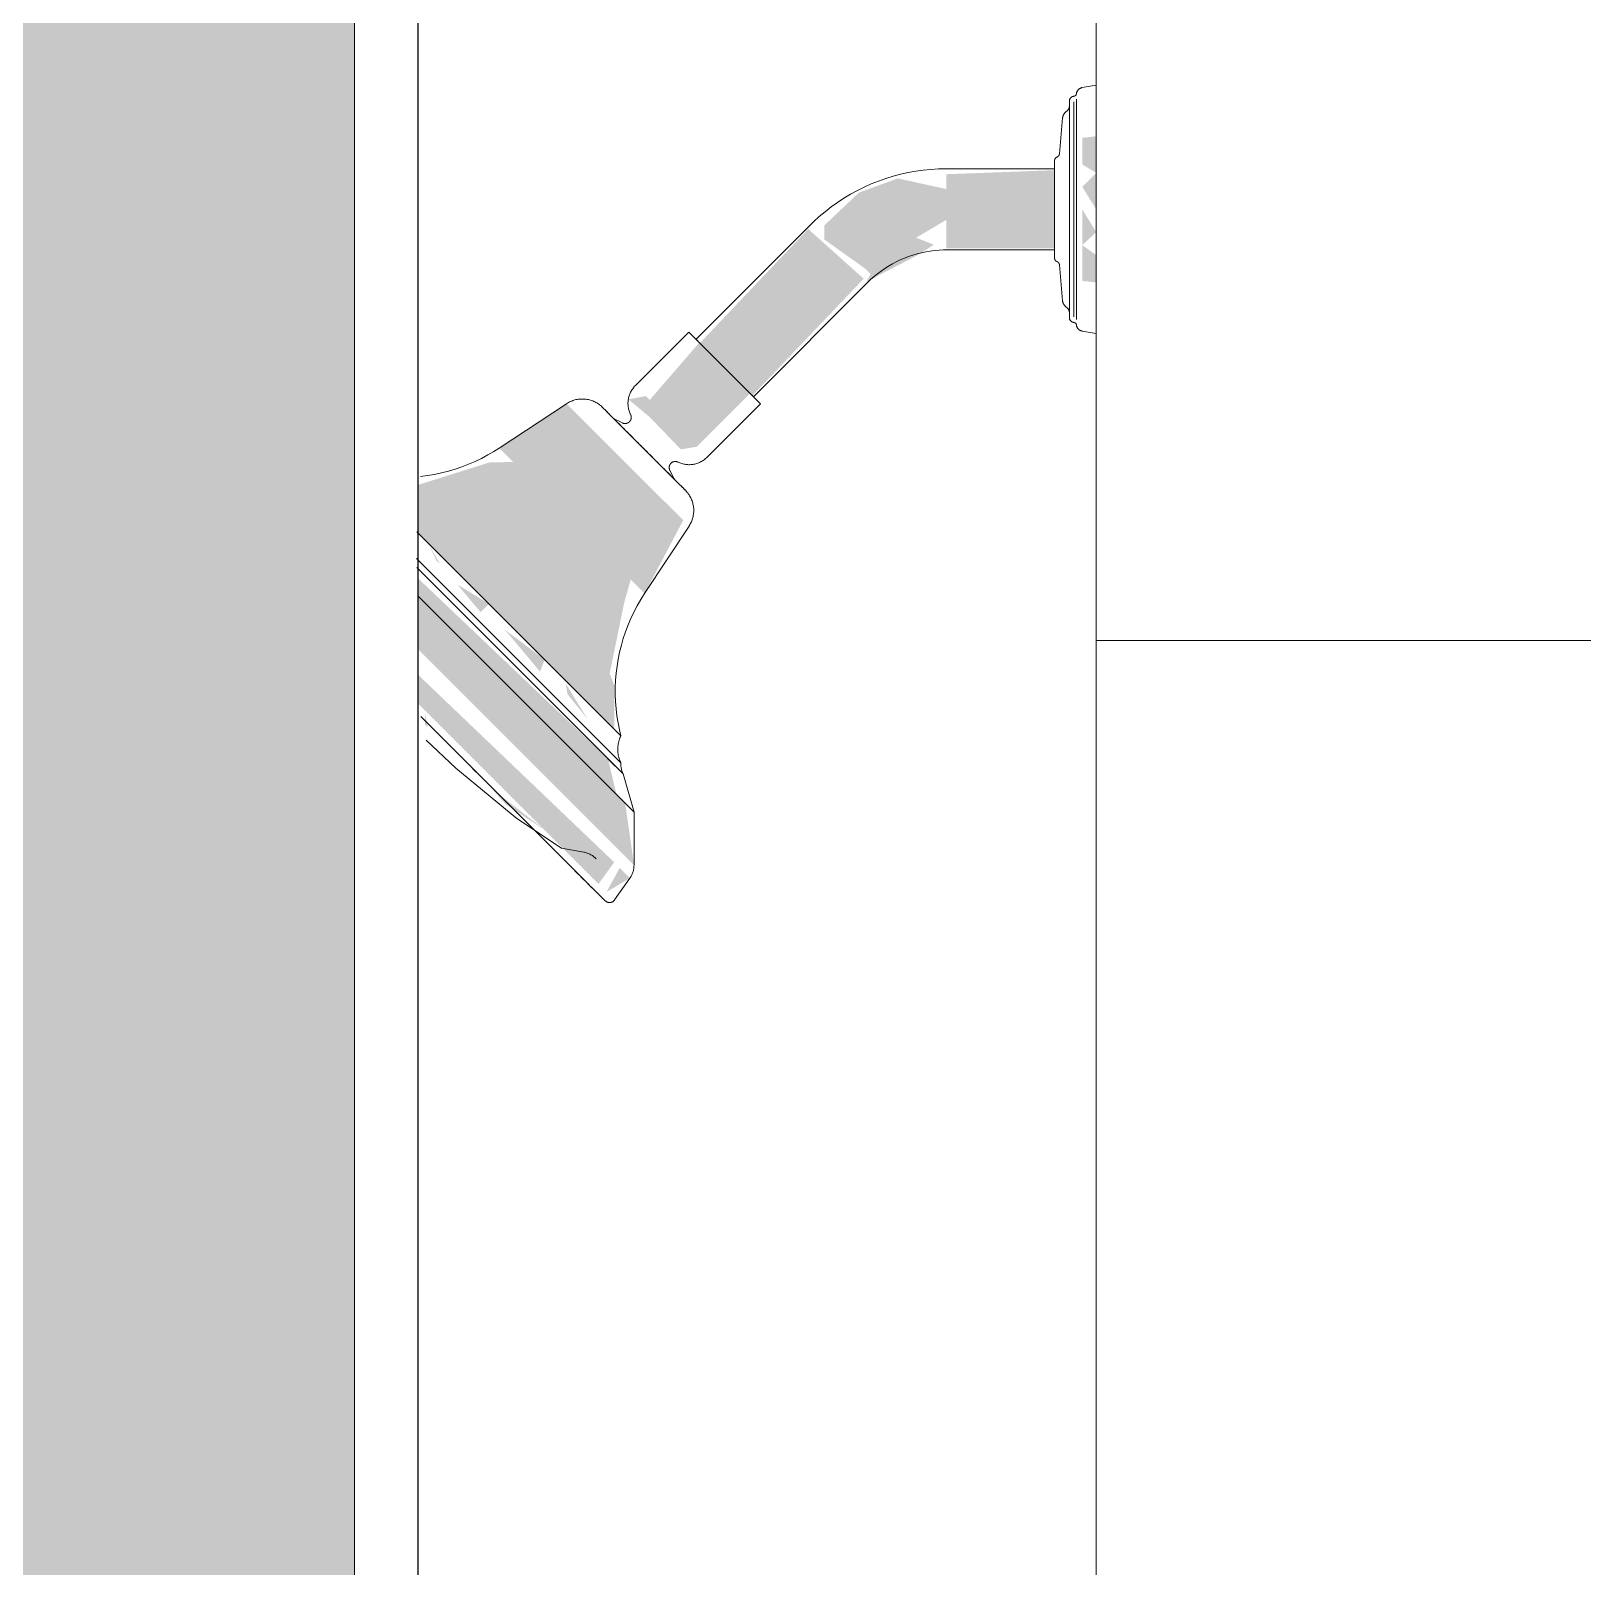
# Model space of a CAD drawing. Header units: inches. Extents: x -23034 to -8448, y -290 to 853.
# Drawn here: x -18812.14 to -18796.84, y 58.61 to 73.76 of the extents above; entities that cross this region are included whole.
import ezdxf

# ---------------------------------------------------------------- set-up
doc = ezdxf.new("R2010")
doc.units = ezdxf.units.IN
doc.header["$MEASUREMENT"] = 0
for name, color, linetype, lineweight in [('A-WALL', 113, 'Continuous', 9), ('A-WALL-PATT', 111, 'Continuous', 25), ('I-WALL', 2, 'Continuous', 9), ('P-SANR-FIXT', 6, 'Continuous', 9)]:
    doc.layers.add(name, color=color, linetype=linetype, lineweight=lineweight)

# ---------------------------------------------------------------- blocks, each defined once
blk = doc.blocks.new('Shower-Kohler-Devonshire-T396_4X - Oil Rubbed Bronze-V57-Section 8')
at = {"layer": 'P-SANR-FIXT'}
h = blk.add_hatch(color=50, dxfattribs=at)
h.paths.add_polyline_path([(-25648.828, 72.36), (-25648.828, 72.72), (-25648.965, 72.706), (-25648.965, 72.442)], flags=0)
h.paths.add_polyline_path([(-25648.828, 72), (-25648.828, 72.36), (-25648.965, 72.221)], flags=0)
for points in [[(-25649.238, 71.614), (-25649.238, 72.386), (-25650.306, 72.346), (-25650.306, 71.614)], [(-25651.093, 71.287), (-25650.603, 71.541), (-25650.429, 71.65), (-25650.603, 71.721), (-25650.306, 71.896), (-25650.306, 72.2), (-25650.785, 72.305), (-25651.168, 72.165), (-25651.508, 71.842), (-25651.508, 71.702), (-25651.111, 71.419), (-25651.053, 71.361), (-25651.083, 71.306)], [(-25652.218, 70.163), (-25651.121, 71.316), (-25651.668, 71.806), (-25652.736, 70.681), (-25652.241, 70.186)], [(-25652.768, 69.659), (-25652.241, 70.186), (-25652.741, 70.686), (-25653.23, 70.121), (-25652.83, 69.722)], [(-25653.281, 68.212), (-25652.9, 68.935), (-25654.05, 70.084), (-25654.715, 69.646), (-25653.321, 68.252)], [(-25652.924, 69.634), (-25652.768, 69.659), (-25653.268, 70.159), (-25653.441, 70.127), (-25653.23, 69.951)], [(-25653.58, 66.874), (-25653.58, 67.308), (-25653.625, 67.424), (-25653.483, 68.118), (-25653.418, 68.349), (-25654.578, 69.509), (-25654.809, 69.505), (-25655.515, 69.283), (-25655.515, 68.81), (-25653.625, 66.92)], [(-25653.558, 66.231), (-25653.642, 66.582), (-25655.515, 68.362), (-25655.515, 68.187), (-25653.8, 66.472)], [(-25653.385, 65.534), (-25653.472, 66.144), (-25655.515, 68.187), (-25655.515, 67.664), (-25653.462, 65.611)]]:
    blk.add_hatch(color=50, dxfattribs=at).paths.add_polyline_path(points, flags=0)
h = blk.add_hatch(color=50, dxfattribs=at)
h.paths.add_polyline_path([(-25648.828, 71.28), (-25648.828, 71.549), (-25648.965, 71.647), (-25648.965, 71.294)], flags=0)
h.paths.add_polyline_path([(-25648.965, 71.647), (-25648.828, 71.775), (-25648.965, 72), (-25648.965, 71.65)], flags=0)
h = blk.add_hatch(color=50, dxfattribs=at)
h.paths.add_polyline_path([(-25653.841, 66.971), (-25654.058, 67.322), (-25654.041, 67.22), (-25653.85, 66.982)], flags=0)
h.paths.add_polyline_path([(-25654.312, 67.442), (-25654.266, 67.56), (-25654.659, 67.856), (-25654.359, 67.498)], flags=0)
h.paths.add_polyline_path([(-25655.297, 68.503), (-25655.403, 68.684), (-25655.333, 68.537), (-25655.327, 68.531)], flags=0)
h.paths.add_polyline_path([(-25654.898, 68.029), (-25654.816, 68.111), (-25655.127, 68.301), (-25654.993, 68.141)], flags=0)
h = blk.add_hatch(color=50, dxfattribs=at)
h.paths.add_polyline_path([(-25653.656, 65.27), (-25653.425, 65.407), (-25653.526, 65.508), (-25653.613, 65.349)], flags=0)
h.paths.add_polyline_path([(-25653.735, 65.349), (-25653.581, 65.563), (-25655.515, 67.412), (-25655.515, 67.129), (-25653.961, 65.574)], flags=0)
h = blk.add_hatch(color=50, dxfattribs=at)
h.paths.add_polyline_path([(-25654.278, 65.892), (-25654.783, 66.283), (-25654.652, 66.137), (-25654.297, 65.901)], flags=0)
h.paths.add_polyline_path([(-25655.419, 66.894), (-25655.445, 67.03), (-25655.445, 66.919)], flags=0)
at = {"layer": 'P-SANR-FIXT', "color": 250}
for p, q in [((-25648.828, 73.225), (-25648.965, 73.201)), ((-25649.049, 72), (-25649.049, 73.061)), ((-25649.049, 73.061), (-25649.049, 72)), ((-25649.024, 72), (-25649.024, 73.085)), ((-25649.024, 73.085), (-25649.024, 72)), ((-25649.159, 72.903), (-25649.19, 72.548)), ((-25649.106, 72.982), (-25649.137, 72.951)), ((-25649.238, 72.4), (-25650.306, 72.4)), ((-25649.238, 72.386), (-25649.238, 72.4)), ((-25649.238, 72.4), (-25649.238, 72)), ((-25649.238, 72), (-25649.238, 71.654)), ((-25649.049, 72), (-25649.049, 70.939)), ((-25649.049, 70.939), (-25649.049, 72)), ((-25649.024, 72), (-25649.024, 70.915)), ((-25649.024, 70.915), (-25649.024, 72)), ((-25651.649, 71.844), (-25652.774, 70.719)), ((-25649.238, 71.649), (-25649.238, 71.6)), ((-25649.238, 71.6), (-25649.238, 71.614)), ((-25650.306, 71.6), (-25649.238, 71.6)), ((-25649.19, 71.452), (-25649.159, 71.097)), ((-25652.208, 70.153), (-25651.084, 71.278)), ((-25649.137, 71.049), (-25649.106, 71.018)), ((-25652.844, 70.79), (-25653.372, 70.263)), ((-25652.844, 70.79), (-25652.137, 70.083)), ((-25652.774, 70.719), (-25652.736, 70.681)), ((-25652.764, 70.709), (-25652.774, 70.719)), ((-25648.965, 70.799), (-25648.828, 70.775)), ((-25654.05, 70.084), (-25654.715, 69.646)), ((-25652.664, 69.556), (-25652.137, 70.083)), ((-25652.246, 70.191), (-25652.208, 70.153)), ((-25652.208, 70.153), (-25652.218, 70.163)), ((-25653.5, 69.894), (-25653.586, 69.937)), ((-25653.586, 69.937), (-25652.99, 69.341)), ((-25652.99, 69.341), (-25653.586, 69.937)), ((-25652.99, 69.341), (-25653.033, 69.427)), ((-25653.281, 68.212), (-25652.843, 68.877)), ((-25653.515, 66.81), (-25655.526, 68.82)), ((-25655.53, 68.558), (-25653.515, 66.543)), ((-25653.515, 66.543), (-25655.53, 68.558)), ((-25653.493, 66.434), (-25655.528, 68.469)), ((-25653.385, 66.058), (-25655.515, 68.187)), ((-25653.642, 66.582), (-25653.493, 66.434)), ((-25653.385, 66.058), (-25653.493, 66.434)), ((-25653.385, 65.534), (-25653.385, 66.058)), ((-25653.577, 65.191), (-25653.425, 65.407))]:
    blk.add_line(p, q, dxfattribs=at)
at = {"layer": 'P-SANR-FIXT', "color": 250, "flags": 128}
for points in [[(-25649.024, 73.141), (-25649.023, 73.144), (-25649.023, 73.147), (-25649.022, 73.149), (-25649.021, 73.152), (-25649.02, 73.155), (-25649.019, 73.158), (-25649.018, 73.16), (-25649.016, 73.163), (-25649.015, 73.165), (-25649.013, 73.168), (-25649.012, 73.17), (-25649.01, 73.173), (-25649.008, 73.175), (-25649.006, 73.177), (-25649.004, 73.179), (-25649.002, 73.181), (-25649, 73.183), (-25648.998, 73.185), (-25648.996, 73.187), (-25648.993, 73.189), (-25648.991, 73.19), (-25648.988, 73.192), (-25648.986, 73.193), (-25648.983, 73.195), (-25648.981, 73.196), (-25648.978, 73.197), (-25648.975, 73.198), (-25648.972, 73.199), (-25648.97, 73.2), (-25648.967, 73.2), (-25648.965, 73.201)], [(-25649.106, 72.982), (-25649.105, 72.983), (-25649.104, 72.984), (-25649.102, 72.986), (-25649.101, 72.987), (-25649.1, 72.988), (-25649.1, 72.99), (-25649.099, 72.991), (-25649.098, 72.993), (-25649.097, 72.994), (-25649.097, 72.996), (-25649.096, 72.998), (-25649.095, 72.999), (-25649.095, 73.001), (-25649.094, 73.003), (-25649.094, 73.004), (-25649.094, 73.006), (-25649.094, 73.008), (-25649.093, 73.009), (-25649.093, 73.011), (-25649.093, 73.012)], [(-25649.093, 73.065), (-25649.093, 73.067), (-25649.093, 73.069), (-25649.093, 73.071), (-25649.093, 73.073), (-25649.092, 73.075), (-25649.092, 73.077), (-25649.091, 73.079), (-25649.091, 73.081), (-25649.09, 73.083), (-25649.089, 73.085), (-25649.089, 73.087), (-25649.088, 73.089), (-25649.087, 73.09), (-25649.086, 73.092), (-25649.084, 73.094), (-25649.083, 73.095), (-25649.082, 73.097), (-25649.081, 73.099), (-25649.079, 73.1), (-25649.078, 73.102), (-25649.076, 73.103), (-25649.075, 73.104), (-25649.073, 73.106), (-25649.072, 73.107), (-25649.07, 73.108), (-25649.068, 73.109), (-25649.066, 73.11), (-25649.065, 73.111), (-25649.063, 73.112), (-25649.061, 73.113), (-25649.059, 73.113), (-25649.057, 73.114), (-25649.055, 73.114), (-25649.053, 73.115), (-25649.051, 73.115), (-25649.049, 73.116)], [(-25649.093, 72), (-25649.093, 72.043), (-25649.093, 72.085), (-25649.093, 72.127), (-25649.093, 72.17), (-25649.093, 72.212), (-25649.093, 72.253), (-25649.093, 72.294), (-25649.093, 72.335), (-25649.093, 72.375), (-25649.093, 72.415), (-25649.093, 72.454), (-25649.093, 72.492), (-25649.093, 72.529), (-25649.093, 72.566), (-25649.093, 72.601), (-25649.093, 72.636), (-25649.093, 72.67), (-25649.093, 72.702), (-25649.093, 72.734), (-25649.093, 72.764), (-25649.093, 72.793), (-25649.093, 72.821), (-25649.093, 72.847), (-25649.093, 72.872), (-25649.093, 72.896), (-25649.093, 72.918), (-25649.093, 72.939), (-25649.093, 72.959), (-25649.093, 72.976), (-25649.093, 72.993), (-25649.093, 73.007), (-25649.093, 73.02), (-25649.093, 73.032), (-25649.093, 73.041), (-25649.093, 73.049), (-25649.093, 73.056), (-25649.093, 73.061), (-25649.093, 73.064), (-25649.093, 73.065)], [(-25649.093, 73.065), (-25649.093, 73.064), (-25649.093, 73.062), (-25649.093, 73.057), (-25649.093, 73.051), (-25649.093, 73.044), (-25649.093, 73.034), (-25649.093, 73.023), (-25649.093, 73.011), (-25649.093, 72.997), (-25649.093, 72.981), (-25649.093, 72.964), (-25649.093, 72.945), (-25649.093, 72.924), (-25649.093, 72.902), (-25649.093, 72.879), (-25649.093, 72.854), (-25649.093, 72.828), (-25649.093, 72.801), (-25649.093, 72.772), (-25649.093, 72.742), (-25649.093, 72.711), (-25649.093, 72.679), (-25649.093, 72.645), (-25649.093, 72.611), (-25649.093, 72.575), (-25649.093, 72.539), (-25649.093, 72.502), (-25649.093, 72.464), (-25649.093, 72.425), (-25649.093, 72.386), (-25649.093, 72.346), (-25649.093, 72.305), (-25649.093, 72.264), (-25649.093, 72.223), (-25649.093, 72.181), (-25649.093, 72.139), (-25649.093, 72.097), (-25649.093, 72.054), (-25649.093, 72.011), (-25649.093, 72)], [(-25649.049, 73.116), (-25649.048, 73.116), (-25649.047, 73.116), (-25649.046, 73.116), (-25649.045, 73.116), (-25649.044, 73.116), (-25649.043, 73.116), (-25649.042, 73.117), (-25649.041, 73.117), (-25649.04, 73.117), (-25649.039, 73.118), (-25649.038, 73.118), (-25649.037, 73.118), (-25649.037, 73.119), (-25649.036, 73.119), (-25649.035, 73.12), (-25649.034, 73.121), (-25649.033, 73.121), (-25649.032, 73.122), (-25649.032, 73.123), (-25649.031, 73.123), (-25649.03, 73.124), (-25649.03, 73.125), (-25649.029, 73.126), (-25649.028, 73.126), (-25649.028, 73.127), (-25649.027, 73.128), (-25649.027, 73.129), (-25649.026, 73.13), (-25649.026, 73.131), (-25649.026, 73.132), (-25649.025, 73.133), (-25649.025, 73.134), (-25649.025, 73.135), (-25649.024, 73.136), (-25649.024, 73.137), (-25649.024, 73.138), (-25649.024, 73.139), (-25649.024, 73.14), (-25649.024, 73.141), (-25649.024, 73.141)], [(-25649.159, 72.903), (-25649.159, 72.906), (-25649.158, 72.909), (-25649.158, 72.912), (-25649.157, 72.915), (-25649.156, 72.918), (-25649.155, 72.921), (-25649.154, 72.924), (-25649.153, 72.927), (-25649.152, 72.93), (-25649.151, 72.932), (-25649.149, 72.935), (-25649.147, 72.938), (-25649.146, 72.94), (-25649.144, 72.943), (-25649.142, 72.945), (-25649.14, 72.947), (-25649.138, 72.95), (-25649.137, 72.951)], [(-25649.215, 72.515), (-25649.214, 72.516), (-25649.212, 72.516), (-25649.211, 72.517), (-25649.21, 72.518), (-25649.208, 72.519), (-25649.207, 72.519), (-25649.206, 72.52), (-25649.205, 72.521), (-25649.203, 72.522), (-25649.202, 72.523), (-25649.201, 72.524), (-25649.2, 72.525), (-25649.199, 72.526), (-25649.198, 72.528), (-25649.197, 72.529), (-25649.196, 72.53), (-25649.196, 72.531), (-25649.195, 72.533), (-25649.194, 72.534), (-25649.193, 72.535), (-25649.193, 72.537), (-25649.192, 72.538), (-25649.192, 72.54), (-25649.191, 72.541), (-25649.191, 72.542), (-25649.191, 72.544), (-25649.19, 72.545), (-25649.19, 72.547), (-25649.19, 72.548)], [(-25650.306, 72.4), (-25650.382, 72.398), (-25650.458, 72.394), (-25650.533, 72.386), (-25650.608, 72.376), (-25650.683, 72.362), (-25650.757, 72.346), (-25650.831, 72.326), (-25650.903, 72.304), (-25650.975, 72.278), (-25651.046, 72.25), (-25651.115, 72.219), (-25651.183, 72.185), (-25651.25, 72.149), (-25651.315, 72.11), (-25651.379, 72.068), (-25651.44, 72.024), (-25651.5, 71.977), (-25651.559, 71.928), (-25651.615, 71.877), (-25651.649, 71.844)], [(-25649.238, 72.483), (-25649.238, 72.484), (-25649.238, 72.485), (-25649.238, 72.487), (-25649.237, 72.488), (-25649.237, 72.49), (-25649.237, 72.491), (-25649.237, 72.492), (-25649.236, 72.494), (-25649.236, 72.495), (-25649.235, 72.496), (-25649.235, 72.497), (-25649.234, 72.499), (-25649.233, 72.5), (-25649.233, 72.501), (-25649.232, 72.502), (-25649.231, 72.503), (-25649.23, 72.504), (-25649.229, 72.506), (-25649.228, 72.507), (-25649.227, 72.508), (-25649.226, 72.508), (-25649.225, 72.509), (-25649.224, 72.51), (-25649.223, 72.511), (-25649.222, 72.512), (-25649.221, 72.513), (-25649.22, 72.513), (-25649.218, 72.514), (-25649.217, 72.514), (-25649.216, 72.515), (-25649.215, 72.515)], [(-25649.238, 72.384), (-25649.238, 72.395), (-25649.238, 72.406), (-25649.238, 72.416), (-25649.238, 72.426), (-25649.238, 72.434), (-25649.238, 72.443), (-25649.238, 72.45), (-25649.238, 72.456), (-25649.238, 72.462), (-25649.238, 72.468), (-25649.238, 72.472), (-25649.238, 72.476), (-25649.238, 72.479), (-25649.238, 72.481), (-25649.238, 72.482), (-25649.238, 72.483)], [(-25649.238, 72.483), (-25649.238, 72.482), (-25649.238, 72.481), (-25649.238, 72.479), (-25649.238, 72.476), (-25649.238, 72.473), (-25649.238, 72.469), (-25649.238, 72.464), (-25649.238, 72.458), (-25649.238, 72.452), (-25649.238, 72.445), (-25649.238, 72.437), (-25649.238, 72.428), (-25649.238, 72.419), (-25649.238, 72.409), (-25649.238, 72.398), (-25649.238, 72.387), (-25649.238, 72.375), (-25649.238, 72.363), (-25649.238, 72.35), (-25649.238, 72.336), (-25649.238, 72.322), (-25649.238, 72.308), (-25649.238, 72.292), (-25649.238, 72.277), (-25649.238, 72.261), (-25649.238, 72.244), (-25649.238, 72.227), (-25649.238, 72.21), (-25649.238, 72.193), (-25649.238, 72.175), (-25649.238, 72.157), (-25649.238, 72.138), (-25649.238, 72.12), (-25649.238, 72.101), (-25649.238, 72.082), (-25649.238, 72.063), (-25649.238, 72.044), (-25649.238, 72.025), (-25649.238, 72.005), (-25649.238, 72)], [(-25649.238, 72), (-25649.238, 71.981), (-25649.238, 71.961), (-25649.238, 71.942), (-25649.238, 71.923), (-25649.238, 71.904), (-25649.238, 71.885), (-25649.238, 71.867), (-25649.238, 71.848), (-25649.238, 71.83), (-25649.238, 71.812), (-25649.238, 71.794), (-25649.238, 71.777), (-25649.238, 71.76), (-25649.238, 71.744), (-25649.238, 71.727), (-25649.238, 71.712), (-25649.238, 71.697), (-25649.238, 71.682), (-25649.238, 71.667), (-25649.238, 71.654), (-25649.238, 71.641), (-25649.238, 71.628), (-25649.238, 71.616), (-25649.238, 71.605), (-25649.238, 71.594), (-25649.238, 71.584), (-25649.238, 71.574), (-25649.238, 71.566), (-25649.238, 71.557), (-25649.238, 71.55), (-25649.238, 71.544), (-25649.238, 71.538), (-25649.238, 71.532), (-25649.238, 71.528), (-25649.238, 71.524), (-25649.238, 71.521), (-25649.238, 71.519), (-25649.238, 71.518), (-25649.238, 71.517)], [(-25649.093, 72), (-25649.093, 71.957), (-25649.093, 71.915), (-25649.093, 71.873), (-25649.093, 71.83), (-25649.093, 71.788), (-25649.093, 71.747), (-25649.093, 71.706), (-25649.093, 71.665), (-25649.093, 71.625), (-25649.093, 71.585), (-25649.093, 71.546), (-25649.093, 71.508), (-25649.093, 71.471), (-25649.093, 71.434), (-25649.093, 71.399), (-25649.093, 71.364), (-25649.093, 71.33), (-25649.093, 71.298), (-25649.093, 71.266), (-25649.093, 71.236), (-25649.093, 71.207), (-25649.093, 71.179), (-25649.093, 71.153), (-25649.093, 71.128), (-25649.093, 71.104), (-25649.093, 71.082), (-25649.093, 71.061), (-25649.093, 71.041), (-25649.093, 71.024), (-25649.093, 71.007), (-25649.093, 70.993), (-25649.093, 70.98), (-25649.093, 70.968), (-25649.093, 70.959), (-25649.093, 70.951), (-25649.093, 70.944), (-25649.093, 70.939), (-25649.093, 70.936), (-25649.093, 70.935)], [(-25649.093, 70.935), (-25649.093, 70.936), (-25649.093, 70.938), (-25649.093, 70.943), (-25649.093, 70.949), (-25649.093, 70.956), (-25649.093, 70.966), (-25649.093, 70.977), (-25649.093, 70.989), (-25649.093, 71.003), (-25649.093, 71.019), (-25649.093, 71.036), (-25649.093, 71.055), (-25649.093, 71.076), (-25649.093, 71.098), (-25649.093, 71.121), (-25649.093, 71.146), (-25649.093, 71.172), (-25649.093, 71.199), (-25649.093, 71.228), (-25649.093, 71.258), (-25649.093, 71.289), (-25649.093, 71.321), (-25649.093, 71.355), (-25649.093, 71.389), (-25649.093, 71.425), (-25649.093, 71.461), (-25649.093, 71.498), (-25649.093, 71.536), (-25649.093, 71.575), (-25649.093, 71.614), (-25649.093, 71.654), (-25649.093, 71.695), (-25649.093, 71.736), (-25649.093, 71.777), (-25649.093, 71.819), (-25649.093, 71.861), (-25649.093, 71.903), (-25649.093, 71.946), (-25649.093, 71.989), (-25649.093, 72)], [(-25649.238, 71.517), (-25649.238, 71.518), (-25649.238, 71.519), (-25649.238, 71.521), (-25649.238, 71.524), (-25649.238, 71.527), (-25649.238, 71.531), (-25649.238, 71.536), (-25649.238, 71.542), (-25649.238, 71.548), (-25649.238, 71.555), (-25649.238, 71.563), (-25649.238, 71.572), (-25649.238, 71.581), (-25649.238, 71.591), (-25649.238, 71.602), (-25649.238, 71.613)], [(-25651.084, 71.278), (-25651.052, 71.308), (-25651.019, 71.337), (-25650.985, 71.365), (-25650.95, 71.392), (-25650.913, 71.417), (-25650.876, 71.44), (-25650.838, 71.462), (-25650.799, 71.483), (-25650.76, 71.502), (-25650.719, 71.519), (-25650.678, 71.535), (-25650.636, 71.549), (-25650.594, 71.561), (-25650.552, 71.572), (-25650.508, 71.581), (-25650.465, 71.588), (-25650.421, 71.594), (-25650.378, 71.598), (-25650.334, 71.6), (-25650.306, 71.6)], [(-25649.215, 71.485), (-25649.216, 71.485), (-25649.218, 71.486), (-25649.219, 71.486), (-25649.22, 71.487), (-25649.221, 71.488), (-25649.222, 71.488), (-25649.224, 71.489), (-25649.225, 71.49), (-25649.226, 71.491), (-25649.227, 71.492), (-25649.228, 71.493), (-25649.229, 71.494), (-25649.23, 71.495), (-25649.231, 71.496), (-25649.231, 71.497), (-25649.232, 71.498), (-25649.233, 71.499), (-25649.234, 71.501), (-25649.234, 71.502), (-25649.235, 71.503), (-25649.235, 71.504), (-25649.236, 71.506), (-25649.236, 71.507), (-25649.237, 71.508), (-25649.237, 71.51), (-25649.237, 71.511), (-25649.238, 71.512), (-25649.238, 71.514), (-25649.238, 71.515), (-25649.238, 71.517), (-25649.238, 71.517)], [(-25649.19, 71.452), (-25649.19, 71.454), (-25649.191, 71.455), (-25649.191, 71.457), (-25649.191, 71.458), (-25649.192, 71.46), (-25649.192, 71.461), (-25649.193, 71.463), (-25649.193, 71.464), (-25649.194, 71.466), (-25649.195, 71.467), (-25649.195, 71.468), (-25649.196, 71.469), (-25649.197, 71.471), (-25649.198, 71.472), (-25649.199, 71.473), (-25649.2, 71.474), (-25649.201, 71.475), (-25649.202, 71.476), (-25649.203, 71.478), (-25649.204, 71.478), (-25649.205, 71.479), (-25649.206, 71.48), (-25649.208, 71.481), (-25649.209, 71.482), (-25649.21, 71.483), (-25649.212, 71.483), (-25649.213, 71.484), (-25649.214, 71.485), (-25649.215, 71.485)], [(-25649.137, 71.049), (-25649.139, 71.052), (-25649.141, 71.054), (-25649.143, 71.056), (-25649.145, 71.059), (-25649.147, 71.061), (-25649.148, 71.064), (-25649.15, 71.066), (-25649.151, 71.069), (-25649.153, 71.072), (-25649.154, 71.075), (-25649.155, 71.077), (-25649.156, 71.08), (-25649.157, 71.083), (-25649.157, 71.086), (-25649.158, 71.089), (-25649.159, 71.092), (-25649.159, 71.095), (-25649.159, 71.097)], [(-25649.093, 70.988), (-25649.093, 70.99), (-25649.094, 70.991), (-25649.094, 70.993), (-25649.094, 70.995), (-25649.094, 70.996), (-25649.095, 70.998), (-25649.095, 71), (-25649.096, 71.001), (-25649.096, 71.003), (-25649.097, 71.005), (-25649.097, 71.006), (-25649.098, 71.008), (-25649.099, 71.009), (-25649.1, 71.011), (-25649.101, 71.012), (-25649.102, 71.013), (-25649.103, 71.015), (-25649.104, 71.016), (-25649.105, 71.017), (-25649.106, 71.018)], [(-25649.049, 70.884), (-25649.051, 70.885), (-25649.053, 70.885), (-25649.055, 70.886), (-25649.057, 70.886), (-25649.059, 70.887), (-25649.061, 70.887), (-25649.063, 70.888), (-25649.065, 70.889), (-25649.066, 70.89), (-25649.068, 70.891), (-25649.07, 70.892), (-25649.072, 70.893), (-25649.073, 70.894), (-25649.075, 70.896), (-25649.076, 70.897), (-25649.078, 70.898), (-25649.079, 70.9), (-25649.081, 70.901), (-25649.082, 70.903), (-25649.083, 70.905), (-25649.085, 70.906), (-25649.086, 70.908), (-25649.087, 70.91), (-25649.088, 70.912), (-25649.089, 70.913), (-25649.089, 70.915), (-25649.09, 70.917), (-25649.091, 70.919), (-25649.091, 70.921), (-25649.092, 70.923), (-25649.092, 70.925), (-25649.093, 70.927), (-25649.093, 70.929), (-25649.093, 70.931), (-25649.093, 70.933), (-25649.093, 70.935)], [(-25649.024, 70.859), (-25649.024, 70.86), (-25649.024, 70.861), (-25649.024, 70.862), (-25649.024, 70.863), (-25649.024, 70.864), (-25649.025, 70.865), (-25649.025, 70.866), (-25649.025, 70.867), (-25649.025, 70.868), (-25649.026, 70.869), (-25649.026, 70.87), (-25649.027, 70.871), (-25649.027, 70.872), (-25649.028, 70.873), (-25649.028, 70.873), (-25649.029, 70.874), (-25649.029, 70.875), (-25649.03, 70.876), (-25649.031, 70.877), (-25649.031, 70.877), (-25649.032, 70.878), (-25649.033, 70.879), (-25649.034, 70.879), (-25649.035, 70.88), (-25649.035, 70.88), (-25649.036, 70.881), (-25649.037, 70.881), (-25649.038, 70.882), (-25649.039, 70.882), (-25649.04, 70.883), (-25649.041, 70.883), (-25649.042, 70.883), (-25649.043, 70.884), (-25649.044, 70.884), (-25649.045, 70.884), (-25649.046, 70.884), (-25649.047, 70.884), (-25649.048, 70.884), (-25649.049, 70.884), (-25649.049, 70.884)], [(-25648.965, 70.799), (-25648.967, 70.8), (-25648.97, 70.801), (-25648.973, 70.801), (-25648.976, 70.802), (-25648.979, 70.803), (-25648.981, 70.804), (-25648.984, 70.806), (-25648.986, 70.807), (-25648.989, 70.808), (-25648.992, 70.81), (-25648.994, 70.812), (-25648.996, 70.813), (-25648.999, 70.815), (-25649.001, 70.817), (-25649.003, 70.819), (-25649.005, 70.821), (-25649.007, 70.823), (-25649.009, 70.826), (-25649.011, 70.828), (-25649.012, 70.83), (-25649.014, 70.833), (-25649.015, 70.835), (-25649.017, 70.838), (-25649.018, 70.84), (-25649.019, 70.843), (-25649.02, 70.846), (-25649.021, 70.849), (-25649.022, 70.851), (-25649.023, 70.854), (-25649.023, 70.857), (-25649.024, 70.859)], [(-25653.419, 69.975), (-25653.423, 69.984), (-25653.427, 69.994), (-25653.431, 70.003), (-25653.434, 70.012), (-25653.436, 70.022), (-25653.439, 70.032), (-25653.441, 70.042), (-25653.442, 70.051), (-25653.444, 70.061), (-25653.444, 70.071), (-25653.445, 70.081), (-25653.445, 70.091), (-25653.444, 70.101), (-25653.443, 70.111), (-25653.442, 70.121), (-25653.441, 70.131), (-25653.439, 70.141), (-25653.436, 70.151), (-25653.433, 70.16), (-25653.43, 70.17), (-25653.427, 70.179), (-25653.423, 70.188), (-25653.419, 70.197), (-25653.414, 70.206), (-25653.409, 70.215), (-25653.404, 70.223), (-25653.398, 70.231), (-25653.392, 70.239), (-25653.386, 70.247), (-25653.379, 70.255), (-25653.372, 70.262), (-25653.372, 70.263)], [(-25654.05, 70.084), (-25654.041, 70.09), (-25654.031, 70.096), (-25654.021, 70.101), (-25654.011, 70.106), (-25654, 70.11), (-25653.99, 70.114), (-25653.979, 70.118), (-25653.969, 70.121), (-25653.958, 70.124), (-25653.947, 70.126), (-25653.936, 70.128), (-25653.924, 70.129), (-25653.913, 70.13), (-25653.902, 70.13), (-25653.891, 70.13), (-25653.88, 70.13), (-25653.868, 70.129), (-25653.857, 70.128), (-25653.846, 70.126), (-25653.835, 70.124), (-25653.824, 70.121), (-25653.813, 70.118), (-25653.803, 70.115), (-25653.792, 70.111), (-25653.782, 70.106), (-25653.772, 70.102), (-25653.762, 70.097), (-25653.752, 70.091), (-25653.742, 70.085), (-25653.733, 70.079), (-25653.724, 70.072), (-25653.715, 70.065), (-25653.707, 70.058), (-25653.699, 70.05), (-25653.697, 70.048)], [(-25653.697, 70.048), (-25653.697, 70.048), (-25653.696, 70.047), (-25653.694, 70.045), (-25653.692, 70.043), (-25653.689, 70.04), (-25653.685, 70.037), (-25653.681, 70.032), (-25653.676, 70.028), (-25653.671, 70.022), (-25653.665, 70.016), (-25653.658, 70.009), (-25653.651, 70.002), (-25653.643, 69.994), (-25653.635, 69.986), (-25653.626, 69.977), (-25653.616, 69.967), (-25653.606, 69.957), (-25653.596, 69.947), (-25653.585, 69.936), (-25653.573, 69.924), (-25653.561, 69.912), (-25653.549, 69.9), (-25653.536, 69.887), (-25653.523, 69.874), (-25653.509, 69.86), (-25653.495, 69.846), (-25653.481, 69.832), (-25653.466, 69.817), (-25653.451, 69.803), (-25653.436, 69.787), (-25653.421, 69.772), (-25653.405, 69.756), (-25653.389, 69.741), (-25653.374, 69.725), (-25653.357, 69.709), (-25653.341, 69.692), (-25653.325, 69.676), (-25653.309, 69.66), (-25653.292, 69.644), (-25653.276, 69.627), (-25653.26, 69.611), (-25653.243, 69.594), (-25653.227, 69.578), (-25653.211, 69.562), (-25653.195, 69.546), (-25653.179, 69.53), (-25653.163, 69.515), (-25653.148, 69.499), (-25653.133, 69.484), (-25653.118, 69.469), (-25653.103, 69.454), (-25653.088, 69.44), (-25653.074, 69.425), (-25653.061, 69.412), (-25653.047, 69.398), (-25653.034, 69.385), (-25653.021, 69.373), (-25653.009, 69.36), (-25652.997, 69.349), (-25652.986, 69.337), (-25652.975, 69.327), (-25652.965, 69.316), (-25652.955, 69.306), (-25652.946, 69.297), (-25652.937, 69.288), (-25652.929, 69.28), (-25652.922, 69.273), (-25652.915, 69.266), (-25652.908, 69.259), (-25652.902, 69.254), (-25652.897, 69.248), (-25652.893, 69.244), (-25652.889, 69.24), (-25652.885, 69.237), (-25652.883, 69.234), (-25652.881, 69.232), (-25652.879, 69.231), (-25652.879, 69.23)], [(-25652.879, 69.23), (-25652.879, 69.23), (-25652.88, 69.231), (-25652.882, 69.233), (-25652.884, 69.235), (-25652.887, 69.238), (-25652.89, 69.242), (-25652.895, 69.246), (-25652.899, 69.251), (-25652.905, 69.256), (-25652.911, 69.262), (-25652.918, 69.269), (-25652.925, 69.276), (-25652.933, 69.284), (-25652.941, 69.292), (-25652.95, 69.301), (-25652.96, 69.311), (-25652.97, 69.321), (-25652.98, 69.331), (-25652.991, 69.342), (-25653.003, 69.354), (-25653.015, 69.366), (-25653.027, 69.378), (-25653.04, 69.391), (-25653.053, 69.404), (-25653.067, 69.418), (-25653.081, 69.432), (-25653.095, 69.446), (-25653.11, 69.461), (-25653.125, 69.476), (-25653.14, 69.491), (-25653.155, 69.506), (-25653.171, 69.522), (-25653.186, 69.538), (-25653.202, 69.553), (-25653.218, 69.57), (-25653.235, 69.586), (-25653.251, 69.602), (-25653.267, 69.618), (-25653.284, 69.635), (-25653.3, 69.651), (-25653.316, 69.667), (-25653.333, 69.684), (-25653.349, 69.7), (-25653.365, 69.716), (-25653.381, 69.732), (-25653.397, 69.748), (-25653.412, 69.764), (-25653.428, 69.779), (-25653.443, 69.794), (-25653.458, 69.809), (-25653.473, 69.824), (-25653.487, 69.839), (-25653.502, 69.853), (-25653.515, 69.867), (-25653.529, 69.88), (-25653.542, 69.893), (-25653.554, 69.906), (-25653.567, 69.918), (-25653.578, 69.93), (-25653.59, 69.941), (-25653.601, 69.952), (-25653.611, 69.962), (-25653.621, 69.972), (-25653.63, 69.981), (-25653.639, 69.99), (-25653.647, 69.998), (-25653.654, 70.005), (-25653.661, 70.012), (-25653.668, 70.019), (-25653.674, 70.025), (-25653.679, 70.03), (-25653.683, 70.034), (-25653.687, 70.038), (-25653.69, 70.042), (-25653.693, 70.044), (-25653.695, 70.046), (-25653.696, 70.048), (-25653.697, 70.048)], [(-25653.5, 69.894), (-25653.498, 69.893), (-25653.495, 69.892), (-25653.493, 69.892), (-25653.491, 69.891), (-25653.488, 69.89), (-25653.486, 69.89), (-25653.484, 69.889), (-25653.481, 69.889), (-25653.479, 69.889), (-25653.477, 69.888), (-25653.474, 69.888), (-25653.472, 69.888), (-25653.469, 69.888), (-25653.467, 69.889), (-25653.465, 69.889), (-25653.462, 69.889), (-25653.46, 69.89), (-25653.457, 69.89), (-25653.455, 69.891), (-25653.453, 69.892), (-25653.451, 69.893), (-25653.448, 69.894), (-25653.446, 69.895), (-25653.444, 69.896), (-25653.442, 69.897), (-25653.44, 69.898), (-25653.438, 69.9), (-25653.436, 69.901), (-25653.434, 69.902), (-25653.432, 69.904), (-25653.431, 69.906), (-25653.429, 69.907), (-25653.427, 69.909), (-25653.426, 69.911), (-25653.424, 69.913), (-25653.423, 69.915), (-25653.422, 69.917), (-25653.42, 69.919), (-25653.419, 69.921), (-25653.418, 69.923), (-25653.417, 69.926), (-25653.416, 69.928), (-25653.416, 69.93), (-25653.415, 69.933), (-25653.414, 69.935), (-25653.414, 69.937), (-25653.413, 69.94), (-25653.413, 69.942), (-25653.413, 69.944), (-25653.413, 69.947), (-25653.413, 69.949), (-25653.413, 69.952), (-25653.413, 69.954), (-25653.413, 69.956), (-25653.414, 69.959), (-25653.414, 69.961), (-25653.415, 69.964), (-25653.415, 69.966), (-25653.416, 69.968), (-25653.417, 69.97), (-25653.418, 69.973), (-25653.419, 69.975), (-25653.419, 69.975)], [(-25655.491, 69.367), (-25655.421, 69.376), (-25655.352, 69.387), (-25655.283, 69.402), (-25655.215, 69.419), (-25655.148, 69.439), (-25655.082, 69.462), (-25655.016, 69.487), (-25654.952, 69.515), (-25654.888, 69.545), (-25654.826, 69.578), (-25654.766, 69.614), (-25654.715, 69.646)], [(-25652.952, 69.508), (-25652.954, 69.509), (-25652.956, 69.51), (-25652.958, 69.511), (-25652.961, 69.512), (-25652.963, 69.512), (-25652.965, 69.513), (-25652.968, 69.513), (-25652.97, 69.514), (-25652.973, 69.514), (-25652.975, 69.514), (-25652.977, 69.514), (-25652.98, 69.514), (-25652.982, 69.514), (-25652.985, 69.514), (-25652.987, 69.514), (-25652.989, 69.513), (-25652.992, 69.513), (-25652.994, 69.512), (-25652.996, 69.512), (-25652.999, 69.511), (-25653.001, 69.51), (-25653.003, 69.509), (-25653.005, 69.508), (-25653.007, 69.507), (-25653.01, 69.506), (-25653.012, 69.504), (-25653.014, 69.503), (-25653.016, 69.502), (-25653.017, 69.5), (-25653.019, 69.498), (-25653.021, 69.497), (-25653.023, 69.495), (-25653.024, 69.493), (-25653.026, 69.491), (-25653.027, 69.489), (-25653.029, 69.487), (-25653.03, 69.485), (-25653.031, 69.483), (-25653.032, 69.481), (-25653.033, 69.479), (-25653.034, 69.477), (-25653.035, 69.475), (-25653.036, 69.472), (-25653.037, 69.47), (-25653.037, 69.468), (-25653.038, 69.465), (-25653.038, 69.463), (-25653.038, 69.461), (-25653.039, 69.458), (-25653.039, 69.456), (-25653.039, 69.453), (-25653.039, 69.451), (-25653.039, 69.448), (-25653.038, 69.446), (-25653.038, 69.444), (-25653.037, 69.441), (-25653.037, 69.439), (-25653.036, 69.437), (-25653.036, 69.434), (-25653.035, 69.432), (-25653.034, 69.43), (-25653.033, 69.428), (-25653.033, 69.427)], [(-25652.664, 69.556), (-25652.672, 69.549), (-25652.679, 69.542), (-25652.687, 69.536), (-25652.695, 69.53), (-25652.703, 69.524), (-25652.711, 69.519), (-25652.72, 69.514), (-25652.729, 69.509), (-25652.738, 69.505), (-25652.747, 69.501), (-25652.757, 69.497), (-25652.766, 69.494), (-25652.776, 69.491), (-25652.785, 69.489), (-25652.795, 69.487), (-25652.805, 69.485), (-25652.815, 69.484), (-25652.825, 69.483), (-25652.835, 69.482), (-25652.845, 69.482), (-25652.855, 69.483), (-25652.865, 69.483), (-25652.875, 69.485), (-25652.885, 69.486), (-25652.894, 69.488), (-25652.904, 69.49), (-25652.914, 69.493), (-25652.923, 69.496), (-25652.933, 69.5), (-25652.942, 69.503), (-25652.951, 69.508), (-25652.952, 69.508)], [(-25652.879, 69.23), (-25652.871, 69.222), (-25652.863, 69.213), (-25652.856, 69.205), (-25652.85, 69.196), (-25652.843, 69.186), (-25652.837, 69.177), (-25652.832, 69.167), (-25652.826, 69.157), (-25652.822, 69.147), (-25652.817, 69.137), (-25652.813, 69.126), (-25652.809, 69.116), (-25652.806, 69.105), (-25652.804, 69.094), (-25652.801, 69.083), (-25652.799, 69.072), (-25652.798, 69.061), (-25652.797, 69.05), (-25652.797, 69.039), (-25652.797, 69.027), (-25652.797, 69.016), (-25652.798, 69.005), (-25652.799, 68.994), (-25652.801, 68.983), (-25652.803, 68.972), (-25652.806, 68.961), (-25652.809, 68.95), (-25652.812, 68.939), (-25652.816, 68.929), (-25652.82, 68.918), (-25652.825, 68.908), (-25652.83, 68.898), (-25652.836, 68.888), (-25652.842, 68.879), (-25652.843, 68.877)], [(-25653.281, 68.212), (-25653.318, 68.153), (-25653.353, 68.092), (-25653.386, 68.03), (-25653.416, 67.967), (-25653.444, 67.902), (-25653.469, 67.836), (-25653.491, 67.77), (-25653.51, 67.703), (-25653.527, 67.634), (-25653.541, 67.566), (-25653.553, 67.496), (-25653.561, 67.427), (-25653.567, 67.357), (-25653.57, 67.287), (-25653.57, 67.217), (-25653.568, 67.147), (-25653.562, 67.077), (-25653.554, 67.007), (-25653.543, 66.938), (-25653.529, 66.869), (-25653.515, 66.81)], [(-25655.486, 66.999), (-25655.406, 66.918), (-25655.326, 66.838), (-25655.247, 66.759), (-25655.168, 66.68), (-25655.09, 66.603), (-25655.014, 66.526), (-25654.938, 66.45), (-25654.864, 66.376), (-25654.791, 66.303), (-25654.719, 66.231), (-25654.649, 66.161), (-25654.581, 66.093), (-25654.514, 66.026), (-25654.45, 65.962), (-25654.387, 65.899), (-25654.327, 65.839), (-25654.268, 65.781), (-25654.212, 65.725), (-25654.159, 65.671), (-25654.108, 65.62), (-25654.059, 65.571), (-25654.013, 65.525), (-25653.97, 65.482), (-25653.93, 65.442), (-25653.892, 65.404), (-25653.857, 65.37), (-25653.826, 65.338), (-25653.797, 65.309), (-25653.771, 65.284), (-25653.749, 65.261), (-25653.73, 65.242), (-25653.713, 65.225), (-25653.7, 65.212), (-25653.69, 65.203), (-25653.684, 65.196), (-25653.68, 65.193), (-25653.68, 65.192)], [(-25655.283, 66.795), (-25655.363, 66.875), (-25655.403, 66.915)], [(-25653.881, 65.663), (-25654.099, 65.702), (-25654.542, 65.993), (-25655.141, 66.491), (-25655.433, 66.768)], [(-25655.433, 66.768), (-25655.141, 66.491), (-25654.542, 65.993), (-25654.099, 65.702), (-25653.881, 65.663)], [(-25653.515, 66.81), (-25653.52, 66.799), (-25653.525, 66.788), (-25653.529, 66.776), (-25653.533, 66.765), (-25653.536, 66.753), (-25653.539, 66.741), (-25653.542, 66.729), (-25653.543, 66.717), (-25653.545, 66.705), (-25653.546, 66.693), (-25653.546, 66.681), (-25653.546, 66.669), (-25653.546, 66.657), (-25653.545, 66.645), (-25653.543, 66.633), (-25653.541, 66.621), (-25653.539, 66.609), (-25653.536, 66.597), (-25653.532, 66.586), (-25653.529, 66.574), (-25653.524, 66.563), (-25653.519, 66.552), (-25653.515, 66.543)], [(-25654.824, 66.336), (-25654.898, 66.41), (-25654.973, 66.485)], [(-25653.515, 66.543), (-25653.516, 66.534), (-25653.516, 66.526), (-25653.515, 66.517), (-25653.515, 66.508), (-25653.513, 66.499), (-25653.512, 66.491), (-25653.51, 66.482), (-25653.508, 66.474), (-25653.506, 66.465), (-25653.503, 66.457), (-25653.5, 66.449), (-25653.497, 66.441), (-25653.493, 66.434)], [(-25653.68, 65.192), (-25653.682, 65.194), (-25653.686, 65.199), (-25653.695, 65.207), (-25653.706, 65.218), (-25653.72, 65.233), (-25653.738, 65.25), (-25653.759, 65.271), (-25653.783, 65.295), (-25653.81, 65.322), (-25653.84, 65.352), (-25653.873, 65.385), (-25653.909, 65.421), (-25653.948, 65.46), (-25653.99, 65.502), (-25654.034, 65.546), (-25654.081, 65.593), (-25654.131, 65.643), (-25654.183, 65.695), (-25654.238, 65.75), (-25654.295, 65.807), (-25654.354, 65.866), (-25654.416, 65.928)], [(-25653.759, 65.598), (-25653.766, 65.604), (-25653.773, 65.61), (-25653.781, 65.616), (-25653.788, 65.622), (-25653.796, 65.628), (-25653.804, 65.633), (-25653.812, 65.637), (-25653.821, 65.642), (-25653.829, 65.646), (-25653.838, 65.65), (-25653.847, 65.653), (-25653.856, 65.656), (-25653.865, 65.659), (-25653.874, 65.661), (-25653.881, 65.663)], [(-25653.385, 65.534), (-25653.386, 65.526), (-25653.386, 65.517), (-25653.387, 65.508), (-25653.388, 65.499), (-25653.39, 65.49), (-25653.392, 65.482), (-25653.394, 65.473), (-25653.397, 65.465), (-25653.4, 65.456), (-25653.403, 65.448), (-25653.407, 65.44), (-25653.41, 65.432), (-25653.415, 65.424), (-25653.419, 65.417), (-25653.424, 65.409), (-25653.425, 65.407)], [(-25653.659, 65.175), (-25653.663, 65.178), (-25653.667, 65.181), (-25653.672, 65.184), (-25653.676, 65.188), (-25653.679, 65.192), (-25653.68, 65.192)], [(-25653.577, 65.191), (-25653.579, 65.189), (-25653.58, 65.187), (-25653.582, 65.185), (-25653.583, 65.183), (-25653.585, 65.182), (-25653.587, 65.18), (-25653.589, 65.178), (-25653.59, 65.177), (-25653.592, 65.176), (-25653.594, 65.174), (-25653.596, 65.173), (-25653.599, 65.172), (-25653.601, 65.171), (-25653.603, 65.17), (-25653.605, 65.169), (-25653.607, 65.168), (-25653.61, 65.168), (-25653.612, 65.167), (-25653.614, 65.166), (-25653.617, 65.166), (-25653.619, 65.166), (-25653.621, 65.165), (-25653.624, 65.165), (-25653.626, 65.165), (-25653.628, 65.165), (-25653.631, 65.165), (-25653.633, 65.166), (-25653.636, 65.166), (-25653.638, 65.166), (-25653.64, 65.167), (-25653.643, 65.168), (-25653.645, 65.168), (-25653.647, 65.169), (-25653.649, 65.17), (-25653.652, 65.171), (-25653.654, 65.172), (-25653.656, 65.173), (-25653.658, 65.174), (-25653.659, 65.175)]]:
    blk.add_lwpolyline(points, dxfattribs=at)
blk = doc.blocks.new('Locker Rooms and Restrooms_rvt-2-Section 8')
at = {"layer": 'A-WALL-PATT', "lineweight": 9}
h = blk.add_hatch(dxfattribs=at)
h.set_pattern_fill('FP_11', color=250, style=0, pattern_type=2)
h.set_pattern_definition([(0, (-32938.486, 67.247), (61.44, 15.36), [2.534, -43.546, 2.534, -43.546, -245.76]), (0, (-32938.486, 67.247), (61.44, 15.36), [-92.16, 2.534, -89.626, 2.534, -43.546, -107.52]), (0, (-32938.486, 67.247), (61.44, 15.36), [-230.4, 2.534, -28.186, 2.534, -74.266]), (120, (-32915.446, 74.927), (-44.02215, 45.5286), [2.534, -43.546, 2.534, -43.546, -245.76]), (120, (-32915.446, 74.927), (-44.02215, 45.5286), [-92.16, 2.534, -89.626, 2.534, -43.546, -107.52]), (120, (-32915.446, 74.927), (-44.02215, 45.5286), [-230.4, 2.534, -28.186, 2.534, -74.266]), (240, (-32907.766, 105.647), (-17.41785, -60.8886), [2.534, -43.546, 2.534, -43.546, -245.76]), (240, (-32907.766, 105.647), (-17.41785, -60.8886), [-92.16, 2.534, -89.626, 2.534, -43.546, -107.52]), (240, (-32907.766, 105.647), (-17.41785, -60.8886), [-230.4, 2.534, -28.186, 2.534, -74.266])])
h.paths.add_polyline_path([(-25655.515, 0), (-25655.515, 161.52), (-25656.14, 161.52), (-25656.14, 0)], flags=0)
h = blk.add_hatch(dxfattribs=at)
h.set_pattern_fill('FP_21', color=252, style=0, pattern_type=2)
h.set_pattern_definition([(90, (-32938.5, 67.25), (-768, 5e-14), []), (180, (-32938.5, 67.25), (-9e-14, -768), [])])
h.paths.add_polyline_path([(-25648.828, 0), (-25643.203, 0), (-25643.203, 96), (-25648.828, 96), (-25648.828, 17.941)], flags=0)
at = {"layer": 'I-WALL', "lineweight": 5}
blk.add_hatch(color=254, dxfattribs=at).paths.add_polyline_path([(-25659.64, 0), (-25656.14, 0), (-25656.14, 161.52), (-25659.64, 161.52), (-25659.64, 15)], flags=0)
at = {"layer": 'A-WALL', "color": 250}
blk.add_line((-25656.14, 0), (-25656.14, 161.52), dxfattribs=at)
at = {"layer": 'I-WALL', "color": 10, "lineweight": 25}
blk.add_line((-25655.515, 0), (-25655.515, 161.52), dxfattribs=at)
at = {"layer": 'I-WALL', "color": 250}
blk.add_line((-25648.828, 0), (-25648.828, 96), dxfattribs=at)
at = {"color": 250, "lineweight": 9}
blk.add_blockref('Shower-Kohler-Devonshire-T396_4X - Oil Rubbed Bronze-V57-Section 8', (0, 0), dxfattribs=at)

msp = doc.modelspace()

# ---------------------------------------------------------------- block references
at = {"color": 90, "lineweight": 5}
msp.add_blockref('Locker Rooms and Restrooms_rvt-2-Section 8', (6847.1916, 0), dxfattribs=at)

doc.saveas('drawing.dxf')
